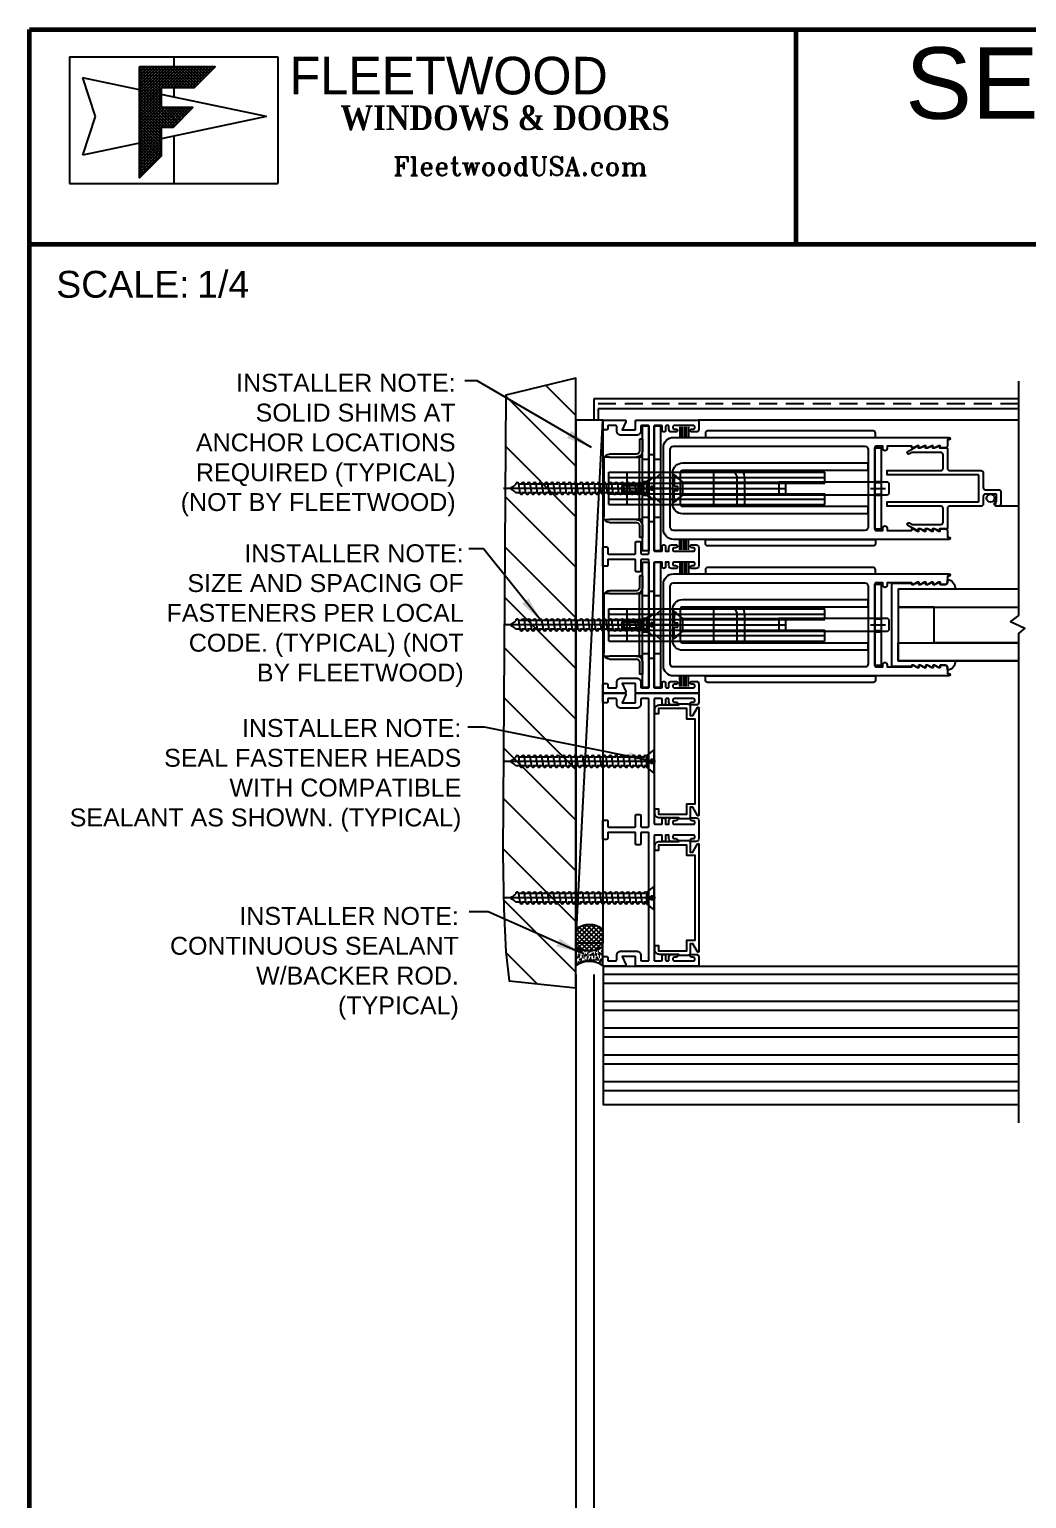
# Model space of a CAD drawing. Extents: x 9.5 to 51.5, y 29.9 to 61.9.
# Drawn here: x 9.48 to 23.41, y 41.32 to 61.85 of the extents above; entities that cross this region are included whole.
import ezdxf
from ezdxf.enums import TextEntityAlignment as Align

# ---------------------------------------------------------------- set-up
doc = ezdxf.new("R2010")
doc.units = 0
doc.header["$MEASUREMENT"] = 0
doc.linetypes.add('HIDDEN', pattern=[0.375, 0.25, -0.125])
doc.layers.get('0').update_dxf_attribs({"linetype": 'CONTINUOUS'})
doc.layers.get('DEFPOINTS').update_dxf_attribs({"linetype": 'CONTINUOUS'})
for name, color, linetype in [('BREAK', 6, 'CONTINUOUS'), ('FASTENER', 7, 'CONTINUOUS'), ('FLUSH_PULLS', 5, 'CONTINUOUS'), ('FRAME', 1, 'CONTINUOUS'), ('GLASS', 5, 'CONTINUOUS'), ('INSTALLER NOTE', 7, 'CONTINUOUS'), ('LATCH', 5, 'CONTINUOUS'), ('MISC', 9, 'CONTINUOUS'), ('SEAL', 7, 'CONTINUOUS'), ('SEALANT', 1, 'CONTINUOUS'), ('SHIM', 1, 'CONTINUOUS'), ('SILL-PAN', 7, 'CONTINUOUS'), ('STRIKE', 7, 'CONTINUOUS'), ('TRACK', 1, 'CONTINUOUS'), ('VENT', 5, 'CONTINUOUS')]:
    doc.layers.add(name, color=color, linetype=linetype)
doc.styles.get("Standard").update_dxf_attribs({"font": 'arial.ttf'})
doc.dimstyles.new('QUARTER', dxfattribs={"dimscale": 2, "dimtxt": 0.18, "dimasz": 0.18, "dimexe": 0.18, "dimexo": 0.0625, "dimgap": 0.09, "dimtad": 0, "dimdec": 4, "dimzin": 0, "dimdsep": 46, "dimlunit": 4, "dimtxsty": 'Standard', "dimcen": 0.09, "dimadec": 0, "dimazin": 0, "dimtfac": 1, "dimtdec": 4, "dimtofl": 0, "dimtmove": 0, "dimatfit": 3, "dimfxl": 0, "dimtolj": 1, "dimtzin": 0, "dimarcsym": 0})

# ---------------------------------------------------------------- blocks, each defined once
blk = doc.blocks.new('*D13')
at = {"color": 0, "lineweight": -2}
for p, q in [((17.365, 48.646), (17.365, 40.261)), ((32.397, 43.754), (32.397, 40.261)), ((17.725, 40.621), (22.249, 40.621)), ((32.037, 40.621), (27.513, 40.621))]:
    blk.add_line(p, q, dxfattribs=at)
at = {"color": 0}
for points in [[(17.725, 40.681), (17.725, 40.561), (17.365, 40.621)], [(32.037, 40.681), (32.037, 40.561), (32.397, 40.621)]]:
    blk.add_solid(points, dxfattribs=at)
at = {"layer": 'DEFPOINTS', "color": 0}
for p in [(17.365, 48.771), (32.397, 43.879), (32.397, 40.621)]:
    blk.add_point(p, dxfattribs=at)
at = {"color": 0, "insert": (24.881, 40.621), "char_height": 0.36, "attachment_point": 5}
blk.add_mtext('\\A1;DAYLIGHT OPENING', dxfattribs=at)
blk = doc.blocks.new('*D15')
at = {"color": 0, "lineweight": -2}
for p, q in [((17.365, 48.646), (17.365, 38.809)), ((45.364, 43.764), (45.364, 38.809)), ((17.725, 39.169), (28.239, 39.169)), ((45.004, 39.169), (34.489, 39.169))]:
    blk.add_line(p, q, dxfattribs=at)
at = {"color": 0}
for points in [[(17.725, 39.229), (17.725, 39.109), (17.365, 39.169)], [(45.004, 39.229), (45.004, 39.109), (45.364, 39.169)]]:
    blk.add_solid(points, dxfattribs=at)
at = {"layer": 'DEFPOINTS', "color": 0}
for p in [(17.365, 48.771), (45.364, 43.889), (17.365, 39.169)]:
    blk.add_point(p, dxfattribs=at)
at = {"color": 0, "insert": (31.364, 39.169), "char_height": 0.36, "attachment_point": 5}
blk.add_mtext('\\A1;3070 NET FRAME WIDTH', dxfattribs=at)
blk = doc.blocks.new('3710 Jamb Filler')
blk.add_lwpolyline([(-0.019, 0.754, -0.767327), (0, 0.749), (0, -0.749, -0.767327), (-0.019, -0.754), (-0.084, -0.641), (-0.12, -0.641), (-0.12, -0.774, -0.414214), (-0.15, -0.804), (-0.28, -0.804), (-0.28, -0.789), (-0.553, -0.789, -0.414214), (-0.615, -0.726), (-0.615, -0.664), (-0.565, -0.664), (-0.565, -0.739), (-0.17, -0.739), (-0.17, -0.591), (-0.05, -0.591), (-0.05, 0.591), (-0.17, 0.591), (-0.17, 0.739), (-0.565, 0.739), (-0.565, 0.664), (-0.615, 0.664), (-0.615, 0.726, -0.414214), (-0.553, 0.789), (-0.28, 0.789), (-0.28, 0.804), (-0.15, 0.804, -0.414214), (-0.12, 0.774), (-0.12, 0.641), (-0.084, 0.641)], format="xyb", close=True)
blk = doc.blocks.new('ARCHETYPE LATCH')
at = {"layer": 'FLUSH_PULLS'}
for points in [[(3.064, 0.803), (0.749, 0.803, 0.414214), (0.719, 0.773), (0.719, 0.713), (3.094, 0.713), (3.094, 0.773, 0.414214)], [(3.064, -0.803), (0.749, -0.803, -0.414214), (0.719, -0.773), (0.719, -0.713), (3.094, -0.713), (3.094, -0.773, -0.414214)]]:
    blk.add_lwpolyline(points, format="xyb", close=True, dxfattribs=at)
at = {"layer": 'LATCH'}
for p, q in [((-0.631, 0.225), (2.389, 0.225)), ((-0.631, 0.225), (-0.631, -0.225)), ((-0.381, -0.225), (-0.381, 0.225)), ((0.831, -0.225), (0.831, 0.225)), ((1.262, 0.235), (1.157, 0.235)), ((1.157, -0.145), (1.157, 0.235)), ((1.262, -0.145), (1.262, 0.235)), ((2.389, 0.225), (2.389, 0.075)), ((-0.631, 0.15), (2.389, 0.15)), ((-0.631, 0.075), (2.389, 0.075)), ((-0.631, 0), (1.837, 0)), ((0.28, 0.193), (0.28, 0.03)), ((0.401, 0.089), (0.28, 0.193)), ((0.28, 0.03), (0.333, 0.03)), ((0.333, 0.03), (0.333, -0.03)), ((0.401, 0.089), (1.749, 0.089)), ((0.401, 0.089), (0.401, -0.089)), ((1.837, -0.075), (1.837, 0.075)), ((-0.631, -0.075), (2.389, -0.075)), ((-0.631, -0.15), (2.389, -0.15)), ((0.28, -0.192), (0.28, -0.03)), ((0.28, -0.03), (0.333, -0.03)), ((0.401, -0.089), (0.28, -0.192)), ((0.401, -0.089), (1.749, -0.089)), ((2.389, -0.075), (2.389, -0.225))]:
    blk.add_line(p, q, dxfattribs=at)
at = {"layer": 'LATCH', "ltscale": 0.5}
for p, q in [((0.262, 0.206), (0.355, 0.125)), ((3.085, 0.095), (3.175, 0.095)), ((3.085, 0.095), (3.1, 0.08)), ((3.1, 0.08), (3.16, 0.08)), ((3.175, 0.095), (3.16, 0.08)), ((0.355, -0.125), (0.262, -0.205)), ((3.1, -0.08), (3.085, -0.095)), ((3.085, -0.095), (3.175, -0.095)), ((3.16, -0.08), (3.1, -0.08)), ((3.16, -0.08), (3.175, -0.095))]:
    blk.add_line(p, q, dxfattribs=at)
at = {"layer": 'LATCH', "ltscale": 0.3}
for p, q in [((0.239, 0), (-0.021, 0)), ((0.401, 0), (1.036, 0)), ((3.025, 0), (3.235, 0))]:
    blk.add_line(p, q, dxfattribs=at)
at = {"layer": 'LATCH'}
for points in [[(3.085, -0.568), (3.175, -0.568), (3.175, 0.568), (3.085, 0.568)], [(3.262, 0.093), (1.749, 0.093), (1.749, -0.093), (3.262, -0.093), (3.28, -0.075), (3.28, 0.075)]]:
    blk.add_lwpolyline(points, close=True, dxfattribs=at)
blk.add_lwpolyline([(0.397, -0.355), (2.987, -0.355), (2.987, -0.25), (0.397, -0.25, -0.414214), (0.367, -0.22), (0.367, 0.22, -0.414214), (0.397, 0.25), (2.987, 0.25), (2.987, 0.355), (0.397, 0.355, 0.414214), (0.262, 0.22), (0.262, -0.22, 0.414214), (0.397, -0.355), (1.052, -0.355)], format="xyb", dxfattribs=at)
blk.add_lwpolyline([(-0.631, -0.225), (2.389, -0.225)], dxfattribs=at)
for radius, start in [(0.105, 270), (0.21, 330)]:
    blk.add_arc((1.052, -0.145), radius, start, 360, dxfattribs=at)
blk = doc.blocks.new('StrikePlateAssy(EX_HI)')
at = {"linetype": 'Continuous'}
for p, q in [((-0.165, 0.688), (-0.205, 0.688)), ((-0.205, 0.517), (-0.205, 0.688)), ((-0.165, 0.517), (-0.165, 0.688)), ((-0.705, 0.437), (-0.625, 0.437)), ((-0.705, 0.437), (-0.705, 0.397)), ((-0.625, 0.477), (-0.245, 0.477)), ((-0.245, 0.437), (-0.625, 0.437)), ((-0.205, 0.437), (-0.245, 0.437)), ((-0.205, 0.437), (-0.205, -0.438)), ((-0.165, 0.437), (-0.205, 0.437)), ((-0.165, 0.437), (-0.165, -0.438)), ((-0.705, -0.398), (-0.705, 0.397)), ((0.09, 0.203), (0, 0.124)), ((0.09, -0.203), (0, -0.124)), ((-0.705, -0.438), (-0.705, -0.398)), ((-0.625, -0.438), (-0.705, -0.438)), ((-0.625, -0.438), (-0.245, -0.438)), ((-0.245, -0.478), (-0.625, -0.478)), ((-0.245, -0.438), (-0.205, -0.438)), ((-0.165, -0.438), (-0.205, -0.438)), ((-0.205, -0.688), (-0.205, -0.518)), ((-0.165, -0.688), (-0.165, -0.518)), ((-0.165, -0.688), (-0.205, -0.688))]:
    blk.add_line(p, q, dxfattribs=at)
for p, q in [((0, 0.469), (-0.075, 0.469)), ((-0.075, 0.406), (-0.165, 0.406)), ((0.09, 0.406), (0, 0.406)), ((-0.436, 0.054), (-0.45, 0.04)), ((-0.45, 0.04), (-0.222, 0.04)), ((-0.45, -0.04), (-0.45, 0.04)), ((-0.197, 0.054), (-0.436, 0.054)), ((-0.436, -0.054), (-0.436, 0.054)), ((0.013, 0), (-0.23, 0)), ((-0.222, 0.04), (-0.197, 0.054)), ((-0.222, -0.054), (-0.222, 0.054)), ((-0.197, -0.054), (-0.197, 0.054)), ((-0.147, 0.051), (-0.197, 0.051)), ((-0.165, 0.095), (-0.165, -0.095)), ((-0.165, 0.095), (-0.075, 0.095)), ((-0.138, 0.065), (-0.165, 0.065)), ((-0.147, 0.051), (-0.075, 0.113)), ((-0.147, -0.051), (-0.147, 0.051)), ((-0.138, 0.065), (-0.075, 0.12)), ((-0.075, 0.02), (-0.105, 0.02)), ((-0.105, -0.019), (-0.105, 0.02)), ((-0.075, 0.113), (-0.075, 0.02)), ((0.173, 0), (-0.07, 0)), ((-0.044, 0), (-0.788, 0)), ((-0.45, -0.04), (-0.222, -0.04)), ((-0.436, -0.054), (-0.45, -0.04)), ((-0.197, -0.054), (-0.436, -0.054)), ((-0.222, -0.04), (-0.197, -0.054)), ((-0.147, -0.051), (-0.197, -0.051)), ((-0.138, -0.065), (-0.165, -0.065)), ((-0.165, -0.095), (-0.075, -0.095)), ((-0.147, -0.051), (-0.075, -0.112)), ((-0.138, -0.065), (-0.075, -0.12)), ((-0.075, -0.019), (-0.105, -0.019)), ((-0.075, -0.112), (-0.075, -0.019)), ((-0.075, -0.406), (-0.165, -0.406)), ((0.09, -0.406), (0, -0.406)), ((0, -0.469), (-0.075, -0.469))]:
    blk.add_line(p, q)
for points in [[(-0.165, -0.875), (-0.075, -0.875), (-0.075, 0.875), (-0.165, 0.875)], [(0, -0.875), (0.09, -0.875), (0.09, 0.875), (0, 0.875)]]:
    blk.add_lwpolyline(points, close=True)
for centre, radius, start, end in [((-0.625, 0.397), 0.08, 90, 150), ((-0.245, 0.517), 0.08, 270, 0), ((-0.245, 0.517), 0.04, 270, 0), ((-0.625, -0.398), 0.08, 210, 270), ((-0.245, -0.518), 0.08, 0, 90), ((-0.245, -0.518), 0.04, 0, 90)]:
    blk.add_arc(centre, radius, start, end, dxfattribs=at)
blk = doc.blocks.new('3767 LEADSILE')
for points in [[(3.769, -0.597), (3.749, -0.597), (3.689, -0.565), (3.669, -0.565), (3.669, -0.597), (3.649, -0.597), (3.589, -0.565), (3.569, -0.565), (3.569, -0.597), (3.549, -0.597), (3.489, -0.565), (3.469, -0.565), (3.469, -0.588), (3.126, -0.588), (3.126, -0.556, 1), (3.064, -0.556), (3.064, -0.588), (2.969, -0.588, -0.414214), (2.954, -0.573), (2.954, 0.573, -0.414214), (2.969, 0.588), (3.064, 0.588), (3.064, 0.556, 1), (3.126, 0.556), (3.126, 0.588), (3.469, 0.588), (3.469, 0.565), (3.489, 0.565), (3.549, 0.597), (3.569, 0.597), (3.569, 0.565), (3.589, 0.565), (3.649, 0.597), (3.669, 0.597), (3.669, 0.565), (3.689, 0.565), (3.749, 0.597), (3.769, 0.597), (3.769, 0.565), (3.789, 0.565), (3.849, 0.597), (3.869, 0.597), (3.869, 0.565), (3.938, 0.565, 0.414214), (3.969, 0.596), (3.969, 0.681), (3.989, 0.681, 1), (3.989, 0.713), (0.14, 0.713, 0.414214), (0, 0.573), (0, -0.573, 0.414214), (0.14, -0.713), (3.989, -0.713, 1), (3.989, -0.681), (3.969, -0.681), (3.969, -0.596, 0.414214), (3.938, -0.565), (3.869, -0.565), (3.869, -0.597), (3.849, -0.597), (3.789, -0.565), (3.769, -0.565)], [(2.814, -0.588, 0.414214), (2.86, -0.542), (2.86, 0.542, 0.414214), (2.814, 0.588), (0.14, 0.588, 0.414214), (0.094, 0.542), (0.094, -0.542, 0.414214), (0.14, -0.588)]]:
    blk.add_lwpolyline(points, format="xyb", close=True)
blk = doc.blocks.new('Flat_HD_#8x2p00')
for p, q in [((-0.027, 0.043), (-0.166, 0.043)), ((-0.166, 0.043), (-0.082, -0.057)), ((-0.027, 0.043), (-0.027, -0.002)), ((0, 0.06), (0, -2.063)), ((0.166, 0.043), (0.027, 0.043)), ((0.027, 0.043), (0.027, -0.002)), ((0.166, 0.043), (0.082, -0.057)), ((0.082, -0.057), (-0.082, -0.057)), ((0.027, -0.002), (-0.027, -0.002)), ((0.061, -1.831), (-0.061, -1.849))]:
    blk.add_line(p, q)
at = {"linetype": 'Continuous'}
for p, q in [((-0.044, -0.057), (-0.065, -0.06)), ((0.065, -0.122), (-0.065, -0.141)), ((0.065, -0.204), (-0.065, -0.222)), ((-0.061, -0.057), (-0.061, -0.059)), ((-0.061, -0.08), (-0.061, -0.141)), ((-0.061, -0.162), (-0.061, -0.222)), ((0.061, -0.057), (0.061, -0.102)), ((0.061, -0.123), (0.061, -0.183)), ((0.061, -0.204), (0.061, -0.264)), ((0.065, -0.285), (-0.065, -0.304)), ((0.065, -0.366), (-0.065, -0.385)), ((-0.061, -0.243), (-0.061, -0.303)), ((-0.061, -0.324), (-0.061, -0.385)), ((-0.061, -0.406), (-0.061, -0.466)), ((0.061, -0.286), (0.061, -0.346)), ((0.061, -0.367), (0.061, -0.427)), ((0.065, -0.448), (-0.065, -0.466)), ((0.065, -0.529), (-0.065, -0.548)), ((0.065, -0.61), (-0.065, -0.629)), ((-0.061, -0.487), (-0.061, -0.547)), ((-0.061, -0.569), (-0.061, -0.629)), ((0.061, -0.448), (0.061, -0.508)), ((0.061, -0.53), (0.061, -0.59)), ((0.061, -0.611), (0.061, -0.671)), ((0.065, -0.692), (-0.065, -0.71)), ((0.065, -0.773), (-0.065, -0.792)), ((-0.061, -0.65), (-0.061, -0.71)), ((-0.061, -0.731), (-0.061, -0.791)), ((-0.061, -0.813), (-0.061, -0.873)), ((0.061, -0.692), (0.061, -0.752)), ((0.061, -0.774), (0.061, -0.834)), ((0.065, -0.854), (-0.065, -0.873)), ((0.065, -0.936), (-0.065, -0.954)), ((0.065, -1.017), (-0.065, -1.036)), ((-0.061, -0.894), (-0.061, -0.954)), ((-0.061, -0.975), (-0.061, -1.036)), ((0.061, -0.855), (0.061, -0.915)), ((0.061, -0.936), (0.061, -0.996)), ((0.061, -1.018), (0.061, -1.078)), ((0.065, -1.098), (-0.065, -1.117)), ((0.065, -1.18), (-0.065, -1.199)), ((-0.061, -1.057), (-0.061, -1.117)), ((-0.061, -1.138), (-0.061, -1.198)), ((-0.061, -1.219), (-0.061, -1.28)), ((0.061, -1.099), (0.061, -1.159)), ((0.061, -1.18), (0.061, -1.24)), ((0.065, -1.261), (-0.065, -1.28)), ((0.065, -1.342), (-0.065, -1.361)), ((0.065, -1.424), (-0.065, -1.443)), ((-0.061, -1.301), (-0.061, -1.361)), ((-0.061, -1.382), (-0.061, -1.442)), ((0.061, -1.262), (0.061, -1.322)), ((0.061, -1.343), (0.061, -1.403)), ((0.061, -1.424), (0.061, -1.484)), ((0.065, -1.505), (-0.065, -1.524)), ((0.065, -1.587), (-0.065, -1.605)), ((-0.061, -1.463), (-0.061, -1.524)), ((-0.061, -1.545), (-0.061, -1.605)), ((-0.061, -1.626), (-0.061, -1.686)), ((0.061, -1.506), (0.061, -1.566)), ((0.061, -1.587), (0.061, -1.647)), ((0.065, -1.668), (-0.065, -1.687)), ((0.065, -1.749), (-0.065, -1.768)), ((-0.061, -1.707), (-0.061, -1.768)), ((-0.061, -1.789), (-0.061, -1.849)), ((0.061, -1.669), (0.061, -1.728)), ((0.061, -1.75), (0.061, -1.81)), ((0.061, -1.831), (0.061, -1.889)), ((-0.006, -1.957), (0.006, -1.957))]:
    blk.add_line(p, q, dxfattribs=at)
for centre, radius, start, end in [((-0.061, -0.08), 0.0211, 90, 270), ((-0.061, -0.08), 0.0211, 90, 270), ((-0.061, -0.162), 0.0211, 90, 270), ((-0.061, -0.162), 0.0211, 90, 270), ((0.061, -0.102), 0.0211, 270, 90), ((0.061, -0.183), 0.0211, 270, 90), ((-0.061, -0.243), 0.0211, 90, 270), ((-0.061, -0.324), 0.0211, 90, 270), ((-0.061, -0.324), 0.0211, 90, 270), ((-0.061, -0.406), 0.0211, 90, 270), ((0.061, -0.264), 0.0211, 270, 90), ((0.061, -0.346), 0.0211, 270, 90), ((0.061, -0.427), 0.0211, 270, 90), ((-0.061, -0.487), 0.0211, 90, 270), ((-0.061, -0.569), 0.0211, 90, 270), ((-0.061, -0.569), 0.0211, 90, 270), ((0.061, -0.508), 0.0211, 270, 90), ((0.061, -0.59), 0.0211, 270, 90), ((-0.061, -0.65), 0.0211, 90, 270), ((-0.061, -0.65), 0.0211, 90, 270), ((-0.061, -0.731), 0.0211, 90, 270), ((-0.061, -0.813), 0.0211, 90, 270), ((-0.061, -0.813), 0.0211, 90, 270), ((0.061, -0.671), 0.0211, 270, 90), ((0.061, -0.752), 0.0211, 270, 90), ((0.061, -0.834), 0.0211, 270, 90), ((-0.061, -0.894), 0.0211, 90, 270), ((-0.061, -0.975), 0.0211, 90, 270), ((-0.061, -0.975), 0.0211, 90, 270), ((0.061, -0.915), 0.0211, 270, 90), ((0.061, -0.996), 0.0211, 270, 90), ((-0.061, -1.057), 0.0211, 90, 270), ((-0.061, -1.138), 0.0211, 90, 270), ((-0.061, -1.138), 0.0211, 90, 270), ((-0.061, -1.219), 0.0211, 90, 270), ((0.061, -1.078), 0.0211, 270, 90), ((0.061, -1.159), 0.0211, 270, 90), ((0.061, -1.24), 0.0211, 270, 90), ((-0.061, -1.301), 0.0211, 90, 270), ((-0.061, -1.301), 0.0211, 90, 270), ((-0.061, -1.382), 0.0211, 90, 270), ((0.061, -1.322), 0.0211, 270, 90), ((0.061, -1.403), 0.0211, 270, 90), ((-0.061, -1.463), 0.0211, 90, 270), ((-0.061, -1.463), 0.0211, 90, 270), ((-0.061, -1.545), 0.0211, 90, 270), ((-0.061, -1.626), 0.0211, 90, 270), ((-0.061, -1.626), 0.0211, 90, 270), ((0.061, -1.484), 0.0211, 270, 90), ((0.061, -1.566), 0.0211, 270, 90), ((0.061, -1.647), 0.0211, 270, 90), ((-0.061, -1.707), 0.0211, 90, 270), ((-0.061, -1.789), 0.0211, 90, 270), ((-0.061, -1.789), 0.0211, 90, 270), ((0.061, -1.728), 0.0211, 270, 90), ((0.061, -1.81), 0.0211, 270, 90), ((-0.061, -1.87), 0.0211, 90, 276.2091), ((-0.137, -1.996), 0.131, 20.7051, 53.331), ((-0.006, -1.948), 0.00861, 191.7651, 270), ((0.006, -1.948), 0.00861, 270, 348.2349), ((0.137, -1.996), 0.131, 125.4362, 159.2949)]:
    blk.add_arc(centre, radius, start, end, dxfattribs=at)
blk = doc.blocks.new('2 TRACK JAMB')
at = {"color": 1}
blk.add_lwpolyline([(-0.368, 1.86), (-0.368, 1.708, -0.414214), (-0.377, 1.698), (-0.433, 1.698, -0.414214), (-0.442, 1.708), (-0.442, 1.86, 0.414214), (-0.452, 1.87), (-0.781, 1.87), (-0.822, 1.87, 0.414214), (-0.832, 1.86), (-0.832, 1.783, -0.414214), (-0.843, 1.773), (-0.891, 1.773, -0.414214), (-0.9, 1.783), (-0.9, 1.871), (-0.9, 1.963), (-0.9, 2.033, -0.414214), (-0.891, 2.043), (-0.843, 2.043, -0.414214), (-0.832, 2.033), (-0.832, 1.955, 0.414214), (-0.822, 1.945), (-0.768, 1.945), (-0.452, 1.945, 0.414214), (-0.442, 1.955), (-0.442, 2.108, -0.414214), (-0.433, 2.118), (-0.377, 2.118, -0.414214), (-0.368, 2.108), (-0.368, 1.955, 0.414214), (-0.357, 1.945), (-0.267, 1.945, 0.414214), (-0.257, 1.955), (-0.257, 2.862), (-0.257, 3.731, 0.414214), (-0.267, 3.741), (-0.357, 3.741, 0.414214), (-0.368, 3.731), (-0.368, 3.666, -0.414214), (-0.427, 3.606), (-0.645, 3.606, -0.414214), (-0.706, 3.666), (-0.706, 3.731, 0.414214), (-0.715, 3.741), (-0.822, 3.741, 0.414214), (-0.832, 3.731), (-0.832, 3.691, -0.414214), (-0.843, 3.681), (-0.891, 3.681, -0.414214), (-0.9, 3.691), (-0.9, 3.806, -0.414214), (-0.891, 3.816), (-0.594, 3.816, -0.546624), (-0.579, 3.793), (-0.63, 3.681), (-0.452, 3.681, 0.414214), (-0.442, 3.691), (-0.442, 3.806, -0.414214), (-0.433, 3.816), (0.433, 3.816, -0.414214), (0.442, 3.806), (0.442, 3.691, -0.414214), (0.403, 3.651), (0.343, 3.651, -0.414214), (0.323, 3.671), (0.323, 3.671, -0.414214), (0.343, 3.691), (0.363, 3.691, 0.414214), (0.388, 3.715), (0.388, 3.716, 0.414214), (0.363, 3.741), (0.102, 3.741, 0.414214), (0.078, 3.716), (0.078, 3.715, 0.414214), (0.102, 3.691), (0.123, 3.691, -0.414214), (0.143, 3.671), (0.143, 3.67, -0.414214), (0.123, 3.651), (0.062, 3.651, -0.414214), (0.023, 3.691), (0.023, 3.731, 0.414214), (0.013, 3.741), (-0.012, 3.741, 0.414214), (-0.022, 3.731), (-0.022, 3.676, -0.414214), (-0.047, 3.651), (-0.048, 3.651, -0.414214), (-0.072, 3.675), (-0.072, 3.731, 0.414214), (-0.082, 3.741), (-0.172, 3.741, 0.414214), (-0.183, 3.731), (-0.183, 2.862), (-0.183, 1.993, 0.414214), (-0.172, 1.983), (-0.082, 1.983, 0.414214), (-0.072, 1.993), (-0.072, 2.048, -0.414214), (-0.048, 2.073), (-0.047, 2.073, -0.414214), (-0.022, 2.048), (-0.022, 1.983), (0.023, 1.983), (0.023, 2.033, -0.414214), (0.062, 2.073), (0.123, 2.073, -0.414214), (0.143, 2.054), (0.143, 2.053, -0.414214), (0.123, 2.033), (0.102, 2.033, 0.414214), (0.078, 2.008), (0.078, 2.007, 0.414214), (0.102, 1.983), (0.363, 1.983, 0.414214), (0.388, 2.007), (0.388, 2.008, 0.414214), (0.363, 2.033), (0.343, 2.033, -0.414214), (0.323, 2.053, -0.414214), (0.343, 2.073), (0.403, 2.073, -0.414214), (0.442, 2.033), (0.442, 1.963), (0.442, 1.871), (0.442, 1.783, -0.414214), (0.403, 1.743), (0.343, 1.743, -0.414214), (0.323, 1.763), (0.323, 1.763, -0.414214), (0.343, 1.783), (0.363, 1.783, 0.414214), (0.388, 1.807), (0.388, 1.808, 0.414214), (0.363, 1.833), (0.102, 1.833, 0.414214), (0.078, 1.808), (0.078, 1.807, 0.414214), (0.102, 1.783), (0.123, 1.783, -0.414214), (0.143, 1.763), (0.143, 1.762, -0.414214), (0.123, 1.743), (0.062, 1.743, -0.414214), (0.023, 1.783), (0.023, 1.833), (-0.022, 1.833), (-0.022, 1.768, -0.414214), (-0.047, 1.743), (-0.048, 1.743, -0.414214), (-0.072, 1.767), (-0.072, 1.823, 0.414214), (-0.082, 1.833), (-0.172, 1.833, 0.414214), (-0.183, 1.823), (-0.183, 0.954), (-0.183, 0.085, 0.414214), (-0.172, 0.075), (-0.082, 0.075, 0.414214), (-0.072, 0.085), (-0.072, 0.14, -0.414214), (-0.048, 0.165), (-0.047, 0.165, -0.414214), (-0.022, 0.14), (-0.022, 0.085, 0.414214), (-0.012, 0.075), (0.013, 0.075, 0.414214), (0.023, 0.085), (0.023, 0.125, -0.414214), (0.062, 0.165), (0.123, 0.165, -0.414214), (0.143, 0.145), (0.143, 0.145, -0.414214), (0.123, 0.125), (0.102, 0.125, 0.414214), (0.078, 0.1), (0.078, 0.099, 0.414214), (0.102, 0.075), (0.363, 0.075, 0.414214), (0.388, 0.099), (0.388, 0.1, 0.414214), (0.363, 0.125), (0.343, 0.125, -0.414214), (0.323, 0.145, -0.414214), (0.343, 0.165), (0.403, 0.165, -0.414214), (0.442, 0.125), (0.442, 0.01, -0.414214), (0.433, 0), (-0.433, 0, -0.414214), (-0.442, 0.01), (-0.442, 0.125, 0.414214), (-0.452, 0.135), (-0.63, 0.135), (-0.579, 0.023, -0.546624), (-0.594, 0), (-0.891, 0, -0.414214), (-0.9, 0.01), (-0.9, 0.125, -0.414214), (-0.891, 0.135), (-0.843, 0.135, -0.414214), (-0.832, 0.125), (-0.832, 0.085, 0.414214), (-0.822, 0.075), (-0.715, 0.075, 0.414214), (-0.706, 0.085), (-0.706, 0.15, -0.414214), (-0.645, 0.21), (-0.427, 0.21, -0.414214), (-0.368, 0.15), (-0.368, 0.085, 0.414214), (-0.357, 0.075), (-0.267, 0.075, 0.414214), (-0.257, 0.085), (-0.257, 0.954), (-0.257, 1.86, 0.414214), (-0.267, 1.87), (-0.357, 1.87, 0.414214)], format="xyb", close=True, dxfattribs=at)
blk = doc.blocks.new('3766 SCREEN ADAPTER')
blk.add_line((0.25, 1.836), (0.25, 1.544))
blk.add_lwpolyline([(0.21, 1.528), (0.18, 1.498), (0.18, 1.528), (0.09, 1.528, 0.414214), (0.08, 1.518), (0.08, 1.373, 0.414214), (0.11, 1.343), (0.22, 1.343, -0.414214), (0.25, 1.313), (0.25, 0.873, 0.414214), (0.28, 0.843), (0.555, 0.843, -0.414214), (0.565, 0.833), (0.565, 0.733), (0.59, 0.733), (0.59, 0.718), (0.565, 0.663), (0.565, 0.633), (0.59, 0.633), (0.59, 0.618), (0.565, 0.563), (0.565, 0.533), (0.59, 0.533), (0.59, 0.518), (0.565, 0.463), (0.565, 0.433), (0.59, 0.433), (0.59, 0.418), (0.517, 0.291, -1), (0.482, 0.311), (0.502, 0.345, 0.131652), (0.503, 0.35), (0.503, 0.75, 0.414214), (0.472, 0.781), (0.28, 0.781, 0.414214), (0.25, 0.751), (0.25, 0), (0.188, 0), (0.188, 1.271, 0.414214), (0.178, 1.281), (-0.178, 1.281, 0.414214), (-0.188, 1.271), (-0.188, 0), (-0.25, 0), (-0.25, 0.751, 0.414214), (-0.28, 0.781), (-0.472, 0.781, 0.414214), (-0.503, 0.75), (-0.503, 0.35, 0.131652), (-0.502, 0.345), (-0.482, 0.311, -1), (-0.517, 0.291), (-0.59, 0.418), (-0.59, 0.433), (-0.565, 0.433), (-0.565, 0.463), (-0.59, 0.518), (-0.59, 0.533), (-0.565, 0.533), (-0.565, 0.563), (-0.59, 0.618), (-0.59, 0.633), (-0.565, 0.633), (-0.565, 0.663), (-0.59, 0.718), (-0.59, 0.733), (-0.565, 0.733), (-0.565, 0.833, -0.414214), (-0.555, 0.843), (-0.28, 0.843, 0.414214), (-0.25, 0.873), (-0.25, 1.313, -0.414214), (-0.22, 1.343), (-0.012, 1.343, 0.414214), (0.018, 1.373), (0.018, 1.56, -0.414214), (0.048, 1.59), (0.21, 1.59, -0.414214), (0.25, 1.55), (0.25, 1.538, -0.414214), (0.21, 1.498)], format="xyb", close=True)
blk.add_circle((0.136, 1.446), 0.0563)
blk = doc.blocks.new('*D23')
at = {"color": 0, "lineweight": -2}
for p, q in [((17.115, 48.646), (17.115, 38.809)), ((17.365, 48.646), (17.365, 38.809)), ((16.755, 39.169), (16.395, 39.169)), ((17.725, 39.169), (18.085, 39.169))]:
    blk.add_line(p, q, dxfattribs=at)
at = {"color": 0}
for points in [[(16.755, 39.229), (16.755, 39.109), (17.115, 39.169)], [(17.725, 39.229), (17.725, 39.109), (17.365, 39.169)]]:
    blk.add_solid(points, dxfattribs=at)
at = {"layer": 'DEFPOINTS', "color": 0}
for p in [(17.115, 48.771), (17.365, 48.771), (17.115, 39.169)]:
    blk.add_point(p, dxfattribs=at)
at = {"color": 0, "insert": (16.001, 39.169), "char_height": 0.36, "attachment_point": 5}
blk.add_mtext('\\A1;{\\H1.000000x;\\S1/4;}"', dxfattribs=at)
blk = doc.blocks.new('CONCEPT LTB')
h = blk.add_hatch()
h.set_pattern_fill('ANSI37', color=151, scale=0.06, style=0)
h.paths.add_polyline_path([(0.6489, 7.8696), (0.3847, 7.8696), (0.3847, 7.481), (0.4609, 7.5572), (0.4609, 7.6589), (0.5031, 7.6589), (0.571, 7.7268), (0.4609, 7.7268), (0.4609, 7.797), (0.5763, 7.797)])
at = {"lineweight": 60}
for p, q in [((0, 0), (0, 8)), ((0, 8), (10.5, 8)), ((2.6788, 7.25), (2.6788, 8)), ((0, 7.25), (10.5, 7.25))]:
    blk.add_line(p, q, dxfattribs=at)
at = {"color": 151}
for p, q in [((0.1403, 7.9042), (0.1403, 7.4616)), ((0.1403, 7.9042), (0.8681, 7.9042)), ((0.5042, 7.9042), (0.5042, 7.8696)), ((0.8681, 7.9042), (0.8681, 7.4616)), ((0.5042, 7.797), (0.5042, 7.7636)), ((0.5042, 7.6272), (0.5042, 7.4616)), ((0.1403, 7.4616), (0.8681, 7.4616))]:
    blk.add_line(p, q, dxfattribs=at)
at = {"color": 1}
for p, q in [((0.185, 7.8306), (0.2299, 7.6954)), ((0.3847, 7.7887), (0.185, 7.8306)), ((0.8283, 7.6954), (0.4609, 7.7726)), ((0.2299, 7.6954), (0.185, 7.56)), ((0.8283, 7.6954), (0.4609, 7.6181)), ((0.3847, 7.6021), (0.185, 7.56))]:
    blk.add_line(p, q, dxfattribs=at)
at = {"color": 151}
blk.add_lwpolyline([(0.4609, 7.5572), (0.4609, 7.6589), (0.5031, 7.6589), (0.4609, 7.6589), (0.4609, 7.5572), (0.3847, 7.481), (0.3847, 7.8696), (0.6489, 7.8696), (0.5763, 7.797), (0.4609, 7.797), (0.4609, 7.7268), (0.571, 7.7268), (0.4609, 7.7268), (0.4609, 7.797), (0.5763, 7.797), (0.6489, 7.8696), (0.3847, 7.8696), (0.3847, 7.481), (0.4609, 7.5572), (0.4609, 7.6589), (0.5031, 7.6589), (0.571, 7.7268), (0.4609, 7.7268), (0.4609, 7.797), (0.5763, 7.797), (0.6489, 7.8696), (0.3847, 7.8696), (0.3847, 7.481)], close=True, dxfattribs=at)
blk.add_text('SCALE:', height=0.09375).set_placement((0.0937, 7.0625))
at = {"attachment_point": 1}
for s, insert, char_height, width in [('{\\fBankGothic Md BT|b0|i0|c0|p34;FLEETWOOD}', (0.9089, 7.9041), 0.131236, 7.008284), ('{\\fGaramond|b1|i0|c0|p18;WINDOWS & DOORS}', (1.0864, 7.7342), 0.086079, 1.33618), ('{\\Fromant.shx|c0;FleetwoodUSA.com}', (1.2715, 7.5547), 0.065191, 0.987425)]:
    blk.add_mtext(s, dxfattribs=dict(at, insert=insert, char_height=char_height, width=width))
for tag, height, p in [('PRODUCT', 0.25, (5.4954, 7.8125)), ('TYPE1', 0.125, (5.4954, 7.5625)), ('FILEPATH', 0.0938, (5.4954, 7.375)), ('PRODUCT', 0.25, (9.375, 0.25))]:
    blk.add_attdef(tag, text='', height=height).set_placement(p, align=Align.MIDDLE_CENTER)
for tag, p in [('DWG_NO.', (9.0394, 7.7687)), ('DATE', (8.8002, 7.3937)), ('SCALE', (0.5859, 7.0625))]:
    blk.add_attdef(tag, p, '', height=0.0938)

msp = doc.modelspace()

# ---------------------------------------------------------------- hatches: boundary and pattern name
h = msp.add_hatch()
h.set_pattern_fill('ANSI31', color=256, scale=4, style=0)
h.set_pattern_definition([(135, (58.7284, 7.77185), (0.3535534, 0.3535534), [])])
h.paths.add_polyline_path([(17.11461, 48.45759), (17.11459, 56.97913), (16.13605, 56.74054), (16.09258, 50.33154), (16.10709, 49.55543), (16.13607, 48.96176), (16.17955, 48.55632)])
h = msp.add_hatch()
h.set_pattern_fill('ANSI32', color=256, angle=315, style=0)
h.set_pattern_definition([(0, (0, 7.77185), (1e-16, 0.375), []), (0, (0.125, 7.64685), (1e-16, 0.375), [])])
h.paths.add_polyline_path([(23.29939, 46.82314), (17.49959, 46.82314), (17.49959, 48.76064), (23.29922, 48.76064)])
at = {"layer": 'SHIM'}
h = msp.add_hatch(dxfattribs=at)
h.set_pattern_fill('ANSI37', color=256, scale=0.375, angle=270, style=0)
h.set_pattern_definition([(315, (17.364593, 48.770636), (0.0331456, 0.0331456), []), (45, (17.364593, 48.770636), (-0.0331456, 0.0331456), [])])
edge = h.paths.add_edge_path()
edge.add_line((17.48959, 49.03657), (17.48959, 49.27852))
edge.add_arc((17.30209, 49.02601), 0.31452, 53.405302, 126.594698)
edge.add_line((17.11459, 49.27852), (17.11459, 49.03657))
edge.add_arc((17.30209, 49.28909), 0.31452, 233.405302, 306.594698)
h = msp.add_hatch(dxfattribs=at)
h.set_pattern_fill('AR-SAND', color=256, scale=0.03, angle=180, style=0)
h.set_pattern_definition([(217.5, (17.364593, 48.770636), (0.00189, -0.057805), [0, -0.0456, 0, -0.051, 0, -0.04875]), (187.5, (17.36459, 48.770636), (-0.053093, -0.084664), [0, -0.0246, 0, -0.0411, 0, -0.01575]), (147.5, (17.401493, 48.770636), (-0.093424, -0.00017), [0, -0.015, 0, -0.054, 0, -0.0705]), (137.5, (17.40149, 48.770636), (-0.090184, -0.02633), [0, -0.0075, 0, -0.0354, 0, -0.0405])])
edge = h.paths.add_edge_path()
edge.add_arc((17.30209, 49.28909), 0.31452, 233.405302, 306.594698, ccw=False)
edge.add_line((17.11459, 49.03657), (17.11459, 48.77064))
edge.add_arc((17.30209, 48.51812), 0.31452, 53.405302, 126.594698, ccw=False)
edge.add_line((17.48959, 48.77064), (17.48959, 49.03657))

# ---------------------------------------------------------------- linework, layer by layer
for points in [[(17.36459, 56.68814), (17.36459, 56.39264)], [(17.42709, 56.54914), (17.42709, 56.39264)]]:
    msp.add_lwpolyline(points)
msp.add_lwpolyline([(23.29939, 46.82314), (17.49959, 46.82314), (17.49959, 48.76064), (23.29922, 48.76064)], close=True)
at = {"layer": 'BREAK'}
msp.add_lwpolyline([(23.29922, 56.93814), (23.29922, 53.66063), (23.18498, 53.57637), (23.38886, 53.48491), (23.29922, 53.41063), (23.29922, 46.57313)], dxfattribs=at)
at = {"layer": 'GLASS'}
msp.add_lwpolyline([(23.29922, 54.03064), (21.6184, 54.03064), (21.6184, 53.03064), (23.29922, 53.03064), (21.6184, 53.03064), (21.6184, 53.28064), (23.29922, 53.28064), (22.1184, 53.28064), (22.1184, 53.78064), (21.6184, 53.78064), (23.29922, 53.78064)], dxfattribs=at)
at = {"layer": 'MISC'}
msp.add_lwpolyline([(17.11461, 48.45759), (17.11459, 56.97913), (16.13605, 56.74054), (16.09258, 50.33154), (16.10709, 49.55543), (16.13607, 48.96176), (16.17955, 48.55632)], close=True, dxfattribs=at)
at = {"layer": 'SEAL'}
for p, q in [((18.56412, 56.29962), (18.56412, 56.15164)), ((18.59512, 56.29962), (18.59512, 56.15164)), ((18.62612, 56.29962), (18.62612, 56.15164)), ((18.65712, 56.29962), (18.65712, 56.15164)), ((18.68812, 56.29962), (18.68812, 56.15164)), ((18.56412, 54.57766), (18.56412, 54.72564)), ((18.59512, 54.57766), (18.59512, 54.72564)), ((18.62612, 54.57766), (18.62612, 54.72564)), ((18.65712, 54.57766), (18.65712, 54.72564)), ((18.68812, 54.57766), (18.68812, 54.72564)), ((18.56412, 54.39162), (18.56412, 54.24364)), ((18.59512, 54.39162), (18.59512, 54.24364)), ((18.62612, 54.39162), (18.62612, 54.24364)), ((18.65712, 54.39162), (18.65712, 54.24364)), ((18.68812, 54.39162), (18.68812, 54.24364)), ((18.56412, 52.66966), (18.56412, 52.81764)), ((18.59512, 52.66966), (18.59512, 52.81764)), ((18.62612, 52.66966), (18.62612, 52.81764)), ((18.65712, 52.66966), (18.65712, 52.81764)), ((18.68812, 52.66966), (18.68812, 52.81764))]:
    msp.add_line(p, q, dxfattribs=at)
at = {"layer": 'SEALANT'}
msp.add_lwpolyline([(21.8059, 54.11364), (21.8059, 54.09564), (21.8259, 54.09564), (21.8859, 54.12564), (21.9059, 54.12564), (21.9059, 54.09564), (21.9259, 54.09564), (21.9859, 54.12564), (22.0059, 54.12564), (22.0059, 54.09564), (22.0259, 54.09564), (22.0859, 54.12564), (22.1059, 54.12564), (22.1059, 54.09564), (22.1259, 54.09564), (22.1859, 54.12564), (22.2059, 54.12564), (22.2059, 54.09564), (22.2749, 54.09564, 0.414214), (22.3059, 54.12664), (22.3059, 54.16498, -0.43802445), (22.41111, 54.03064), (21.6184, 54.03064), (21.6184, 53.03064), (22.41111, 53.03064, -0.43802445), (22.3059, 52.8963), (22.3059, 52.93464, 0.414214), (22.2749, 52.96564), (22.2059, 52.96564), (22.2059, 52.93564), (22.1859, 52.93564), (22.1259, 52.96564), (22.1059, 52.96564), (22.1059, 52.93564), (22.0859, 52.93564), (22.0259, 52.96564), (22.0059, 52.96564), (22.0059, 52.93564), (21.9859, 52.93564), (21.9259, 52.96564), (21.9059, 52.96564), (21.9059, 52.93564), (21.8859, 52.93564), (21.8259, 52.96564), (21.8059, 52.96564), (21.8059, 52.94764), (21.59252, 52.94764), (21.5569, 52.94764, -0.0726159), (21.53002, 52.95157), (21.53002, 54.10972, -0.0726159), (21.5569, 54.11364), (21.59252, 54.11364)], format="xyb", close=True, dxfattribs=at)
at = {"layer": 'SHIM'}
msp.add_lwpolyline([(17.48959, 56.39264), (17.11459, 56.39264), (17.11459, 49.08264), (17.48959, 56.39264), (17.48959, 49.08264), (17.11459, 49.08264)], dxfattribs=at)
for points in [[(17.48959, 49.03657), (17.48959, 49.27852, 0.33066705), (17.11459, 49.27852), (17.11459, 49.03657, 0.33066705)], [(17.48959, 49.03657, -0.33066705), (17.11459, 49.03657), (17.11459, 48.77064, -0.33066705), (17.48959, 48.77064)]]:
    msp.add_lwpolyline(points, format="xyb", close=True, dxfattribs=at)
at = {"layer": 'SILL-PAN'}
for p, q in [((23.29922, 56.68814), (17.36459, 56.68814)), ((23.29922, 56.54914), (17.42709, 56.54914))]:
    msp.add_line(p, q, dxfattribs=at)
at = {"layer": 'SILL-PAN', "linetype": 'HIDDEN'}
msp.add_line((23.29922, 56.61864), (17.36459, 56.61864), dxfattribs=at)
at = {"layer": 'TRACK'}
msp.add_line((23.29922, 56.39264), (18.8228, 56.39264), dxfattribs=at)

# ---------------------------------------------------------------- block references
ref = msp.add_blockref('CONCEPT LTB', (9.47769, 29.85399), dxfattribs=dict(xscale=4, yscale=4, zscale=4))
ref.add_attrib('PRODUCT', 'SERIES 3800-T--SERIES 3070', dxfattribs={"height": 1}).set_placement((31.45936, 61.10399), align=Align.MIDDLE_CENTER)
ref.add_attrib('SCALE', '1/4', (11.82144, 58.10399), dxfattribs={"height": 0.375})
at = {"layer": 'FASTENER', "rotation": 270}
for p in [(18.16429, 55.43864), (18.16429, 53.53064), (18.16429, 51.62264), (18.16429, 49.71464)]:
    msp.add_blockref('Flat_HD_#8x2p00', p, dxfattribs=at)
at = {"layer": 'FRAME'}
for name, p in [('2 TRACK JAMB', (18.39009, 52.57664)), ('2 TRACK JAMB', (18.39009, 48.76064)), ('3710 Jamb Filler', (18.83254, 51.62264)), ('3710 Jamb Filler', (18.83254, 49.71464))]:
    msp.add_blockref(name, p, dxfattribs=at)
at = {"layer": 'LATCH', "xscale": -1, "rotation": 180}
for p in [(18.20574, 55.43864), (18.20574, 53.53064)]:
    msp.add_blockref('ARCHETYPE LATCH', p, dxfattribs=at)
at = {"layer": 'STRIKE', "xscale": -1, "rotation": 180}
for p in [(18.20759, 55.43864), (18.20759, 53.53064)]:
    msp.add_blockref('StrikePlateAssy(EX_HI)', p, dxfattribs=at)
at = {"layer": 'VENT', "xscale": -1, "rotation": 180}
for p in [(18.3369, 55.43864), (18.3369, 53.53064)]:
    msp.add_blockref('3767 LEADSILE', p, dxfattribs=at)
at = {"layer": 'VENT', "rotation": 270}
msp.add_blockref('3766 SCREEN ADAPTER', (21.4629, 55.43864), dxfattribs=at)

# ---------------------------------------------------------------- texts
at = {"layer": 'INSTALLER NOTE', "char_height": 0.25, "attachment_point": 6}
for s, insert, width in [('INSTALLER NOTE:\\PSOLID SHIMS AT \\PANCHOR LOCATIONS \\PREQUIRED (TYPICAL)\\P(NOT BY FLEETWOOD)', (15.43332, 56.04371), 6.5698025), ('INSTALLER NOTE:\\PSIZE AND SPACING OF \\PFASTENERS PER LOCAL \\PCODE. (TYPICAL) (NOT \\PBY FLEETWOOD)', (15.54657, 53.66109), 6.9402946), ('INSTALLER NOTE:\\PSEAL FASTENER HEADS \\PWITH COMPATIBLE \\PSEALANT AS SHOWN. (TYPICAL)', (15.51311, 51.42727), 5.6703802), ('INSTALLER NOTE:\\PCONTINUOUS SEALANT\\PW/BACKER ROD.\\P(TYPICAL)', (15.47816, 48.79995), 5.6703802)]:
    msp.add_mtext(s, dxfattribs=dict(at, insert=insert, width=width))

# ---------------------------------------------------------------- dimensions: what is measured, and where the dimension line sits
dim = msp.add_linear_dim(base=(17.11459, 39.16917), p1=(17.36459, 48.77064), p2=(17.11459, 48.77064), dimstyle='QUARTER')
dim.commit()
dim.dimension.update_dxf_attribs({"geometry": '*D23', "text_midpoint": (16.00058, 39.16917)})
for base, p1, p2, text, picture, middle in [((32.39682, 40.62119), (17.36459, 48.77064), (32.39682, 43.87917), 'DAYLIGHT OPENING', '*D13', (24.88071, 40.62119)), ((17.36459, 39.16917), (45.36378, 43.88948), (17.36459, 48.77064), '3070 NET FRAME WIDTH', '*D15', (31.36418, 39.16917))]:
    dim = msp.add_linear_dim(base=base, p1=p1, p2=p2, text=text, dimstyle='QUARTER')
    dim.commit()
    dim.dimension.update_dxf_attribs({"geometry": picture, "text_midpoint": middle})

# ---------------------------------------------------------------- leaders
for points in [[(17.33052, 56.01119), (15.73683, 56.944), (15.56431, 56.944)], [(16.63288, 53.58301), (15.82171, 54.59188), (15.61681, 54.59188)], [(18.20759, 51.62264), (15.83702, 52.10325), (15.60347, 52.10325)], [(17.19366, 48.94499), (15.88862, 49.51986), (15.62251, 49.51986)]]:
    msp.add_leader(points, dimstyle='QUARTER')

doc.saveas('drawing.dxf')
